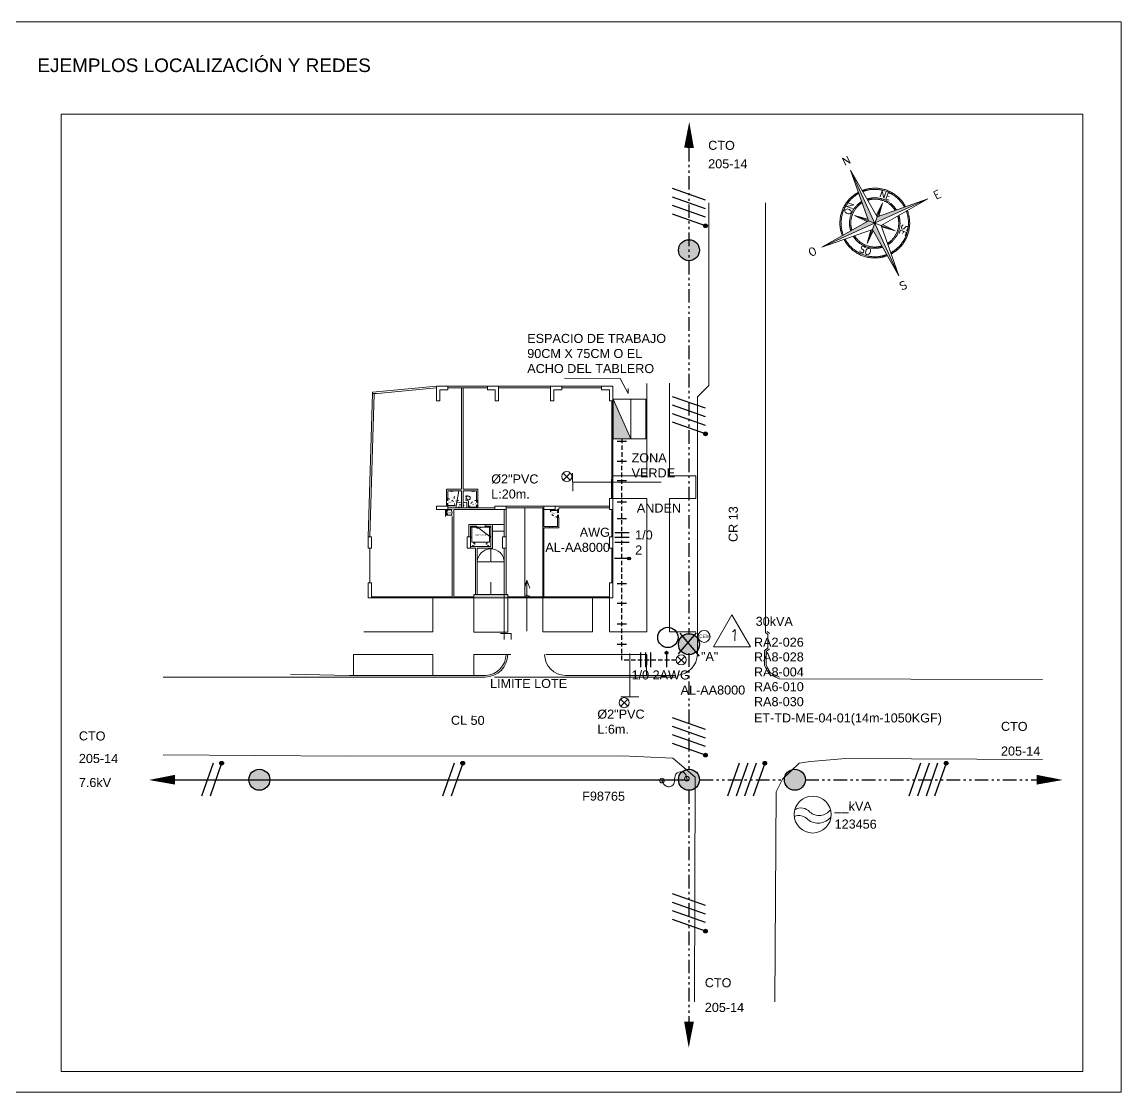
# Model space of a CAD drawing. Header units: millimetres. Extents: x 168 to 394, y 129 to 255.
# Drawn here: x 193.99 to 242.65, y 171.57 to 218.93 of the extents above; entities that cross this region are included whole.
import ezdxf
from ezdxf.enums import TextEntityAlignment as Align

# ---------------------------------------------------------------- set-up
doc = ezdxf.new("R2010")
doc.units = ezdxf.units.MM
for name, pattern in [('ACAD_ISO12W100', [21, 12, -3, 0, -3, 0, -3]), ('HIDDEN', [0.375, 0.25, -0.125]), ('HIDDEN2', [0.1875, 0.125, -0.0625])]:
    doc.linetypes.add(name, pattern=pattern)
for name, color, linetype, lineweight in [('Cartografia', 251, 'Continuous', 13), ('COL', 7, 'Continuous', 5), ('Electricos', 6, 'Continuous', 20), ('Equipos', 20, 'Continuous', 13), ('Esquemas', 7, 'Continuous', 13), ('Norte', 6, 'Continuous', 13), ('Plano Arq', 254, 'Continuous', 13), ('Poste', 252, 'Continuous', 25), ('Redes', 3, 'Continuous', 25), ('textos', 7, 'Continuous', 13), ('Trafo', 40, 'Continuous', 13)]:
    doc.layers.add(name, color=color, linetype=linetype, lineweight=lineweight)
doc.layers.add('Ductos', color=5, linetype='Continuous')
doc.layers.add('Viewports', color=7, linetype='Continuous', plot=False)
doc.styles.add('0.08', font='', dxfattribs={"height": 0.08})
doc.styles.add('0.4', font='', dxfattribs={"height": 0.4})
doc.styles.add('0.6', font='', dxfattribs={"height": 0.6})
doc.styles.add('2-50', font='arial.ttf', dxfattribs={"height": 0.13})
doc.styles.add('5mm', font='simplex', dxfattribs={"height": 2.5})
doc.styles.add('Arial (bold italic)', font='romans.shx')
doc.styles.add('Arial (italic)', font='romans.shx')
doc.styles.add('STYLE1', font='swisseb.ttf')
doc.styles.get('0.08').set_extended_font_data('@Arial Unicode MS')
doc.styles.get('0.4').set_extended_font_data('@Arial Unicode MS')
doc.styles.get('0.6').set_extended_font_data('@Arial Unicode MS')

# ---------------------------------------------------------------- blocks, each defined once
blk = doc.blocks.new('FEC')
at = {"layer": 'COL', "color": 252, "linetype": 'ByBlock'}
for p, q in [((4276.71, 200.861), (4277.439, 201.064)), ((4281.219, 200.861, 0.081), (4276.71, 200.861)), ((4276.71, 200.861), (4277.417, 200.613))]:
    blk.add_line(p, q, dxfattribs=at)
blk = doc.blocks.new('*U33')
at = {"layer": 'Plano Arq', "linetype": 'Continuous'}
for p, q in [((-89.016, -80.93), (-88.031, -80.93)), ((-89.016, -81.02), (-89.016, -80.93)), ((-88.031, -81.02), (-89.016, -81.02)), ((-88.986, -80.98), (-88.986, -80.93)), ((-88.976, -80.97), (-88.976, -80.93)), ((-88.976, -81.02), (-88.976, -80.98)), ((-88.071, -80.93), (-88.071, -80.97)), ((-88.071, -80.98), (-88.071, -81.02)), ((-88.061, -80.93), (-88.061, -80.98)), ((-88.031, -80.93), (-88.031, -81.02))]:
    blk.add_line(p, q, dxfattribs=at)
for points in [[(-88.986, -80.97), (-88.061, -80.97)], [(-88.986, -80.98), (-88.061, -80.98)]]:
    blk.add_lwpolyline(points, dxfattribs=at)
blk = doc.blocks.new('*U34')
at = {"layer": 'Plano Arq', "linetype": 'Continuous'}
for p, q in [((-89.016, -80.93), (-86.063, -80.93)), ((-89.016, -81.02), (-89.016, -80.93)), ((-86.063, -81.02), (-89.016, -81.02)), ((-88.986, -80.98), (-88.986, -80.93)), ((-88.976, -80.97), (-88.976, -80.93)), ((-88.976, -81.02), (-88.976, -80.98)), ((-86.103, -80.93), (-86.103, -80.97)), ((-86.103, -80.98), (-86.103, -81.02)), ((-86.093, -80.93), (-86.093, -80.98)), ((-86.063, -80.93), (-86.063, -81.02))]:
    blk.add_line(p, q, dxfattribs=at)
for points in [[(-88.986, -80.97), (-86.093, -80.97)], [(-88.986, -80.98), (-86.093, -80.98)]]:
    blk.add_lwpolyline(points, dxfattribs=at)
blk = doc.blocks.new('*U35')
at = {"layer": 'Plano Arq', "linetype": 'Continuous'}
for p, q in [((-89.016, -80.93), (-87.155, -80.93)), ((-89.016, -81.02), (-89.016, -80.93)), ((-87.155, -81.02), (-89.016, -81.02)), ((-88.986, -80.98), (-88.986, -80.93)), ((-88.976, -80.97), (-88.976, -80.93)), ((-88.976, -81.02), (-88.976, -80.98)), ((-87.195, -80.93), (-87.195, -80.97)), ((-87.195, -80.98), (-87.195, -81.02)), ((-87.185, -80.93), (-87.185, -80.98)), ((-87.155, -80.93), (-87.155, -81.02))]:
    blk.add_line(p, q, dxfattribs=at)
for points in [[(-88.986, -80.97), (-87.185, -80.97)], [(-88.986, -80.98), (-87.185, -80.98)]]:
    blk.add_lwpolyline(points, dxfattribs=at)
blk = doc.blocks.new('*U36')
at = {"layer": 'Plano Arq', "linetype": 'Continuous'}
for p, q in [((-89.016, -80.93), (-87.568, -80.93)), ((-89.016, -81.02), (-89.016, -80.93)), ((-87.568, -81.02), (-89.016, -81.02)), ((-88.986, -80.98), (-88.986, -80.93)), ((-88.976, -80.97), (-88.976, -80.93)), ((-88.976, -81.02), (-88.976, -80.98)), ((-87.608, -80.93), (-87.608, -80.97)), ((-87.608, -80.98), (-87.608, -81.02)), ((-87.598, -80.93), (-87.598, -80.98)), ((-87.568, -80.93), (-87.568, -81.02))]:
    blk.add_line(p, q, dxfattribs=at)
for points in [[(-88.986, -80.97), (-87.598, -80.97)], [(-88.986, -80.98), (-87.598, -80.98)]]:
    blk.add_lwpolyline(points, dxfattribs=at)
blk = doc.blocks.new('*U37')
at = {"layer": 'Plano Arq', "linetype": 'Continuous'}
for p, q in [((-89.016, -80.93), (-87.731, -80.93)), ((-89.016, -81.02), (-89.016, -80.93)), ((-87.731, -81.02), (-89.016, -81.02)), ((-88.986, -80.98), (-88.986, -80.93)), ((-88.976, -80.97), (-88.976, -80.93)), ((-88.976, -81.02), (-88.976, -80.98)), ((-87.771, -80.93), (-87.771, -80.97)), ((-87.771, -80.98), (-87.771, -81.02)), ((-87.761, -80.93), (-87.761, -80.98)), ((-87.731, -80.93), (-87.731, -81.02))]:
    blk.add_line(p, q, dxfattribs=at)
for points in [[(-88.986, -80.97), (-87.761, -80.97)], [(-88.986, -80.98), (-87.761, -80.98)]]:
    blk.add_lwpolyline(points, dxfattribs=at)
blk = doc.blocks.new('*U38')
at = {"layer": 'Plano Arq', "linetype": 'Continuous'}
for p, q in [((-89.016, -80.93), (-87.206, -80.93)), ((-89.016, -81.02), (-89.016, -80.93)), ((-87.206, -81.02), (-89.016, -81.02)), ((-88.986, -80.98), (-88.986, -80.93)), ((-88.976, -80.97), (-88.976, -80.93)), ((-88.976, -81.02), (-88.976, -80.98)), ((-87.246, -80.93), (-87.246, -80.97)), ((-87.246, -80.98), (-87.246, -81.02)), ((-87.236, -80.93), (-87.236, -80.98)), ((-87.206, -80.93), (-87.206, -81.02))]:
    blk.add_line(p, q, dxfattribs=at)
for points in [[(-88.986, -80.97), (-87.236, -80.97)], [(-88.986, -80.98), (-87.236, -80.98)]]:
    blk.add_lwpolyline(points, dxfattribs=at)
blk = doc.blocks.new('*U39')
at = {"layer": 'Plano Arq', "linetype": 'Continuous'}
for p, q in [((-89.016, -80.93), (-87.254, -80.93)), ((-89.016, -81.02), (-89.016, -80.93)), ((-87.254, -81.02), (-89.016, -81.02)), ((-88.986, -80.98), (-88.986, -80.93)), ((-88.976, -80.97), (-88.976, -80.93)), ((-88.976, -81.02), (-88.976, -80.98)), ((-87.294, -80.93), (-87.294, -80.97)), ((-87.294, -80.98), (-87.294, -81.02)), ((-87.284, -80.93), (-87.284, -80.98)), ((-87.254, -80.93), (-87.254, -81.02))]:
    blk.add_line(p, q, dxfattribs=at)
for points in [[(-88.986, -80.97), (-87.284, -80.97)], [(-88.986, -80.98), (-87.284, -80.98)]]:
    blk.add_lwpolyline(points, dxfattribs=at)
blk = doc.blocks.new('*U40')
at = {"layer": 'Plano Arq', "linetype": 'Continuous'}
for p, q in [((-89.016, -80.93), (-87.308, -80.93)), ((-89.016, -81.02), (-89.016, -80.93)), ((-87.308, -81.02), (-89.016, -81.02)), ((-88.986, -80.98), (-88.986, -80.93)), ((-88.976, -80.97), (-88.976, -80.93)), ((-88.976, -81.02), (-88.976, -80.98)), ((-87.348, -80.93), (-87.348, -80.97)), ((-87.348, -80.98), (-87.348, -81.02)), ((-87.338, -80.93), (-87.338, -80.98)), ((-87.308, -80.93), (-87.308, -81.02))]:
    blk.add_line(p, q, dxfattribs=at)
for points in [[(-88.986, -80.97), (-87.338, -80.97)], [(-88.986, -80.98), (-87.338, -80.98)]]:
    blk.add_lwpolyline(points, dxfattribs=at)
blk = doc.blocks.new('*U41')
at = {"layer": 'Plano Arq', "linetype": 'Continuous'}
for p, q in [((-89.016, -80.93), (-87.394, -80.93)), ((-89.016, -81.02), (-89.016, -80.93)), ((-87.394, -81.02), (-89.016, -81.02)), ((-88.986, -80.98), (-88.986, -80.93)), ((-88.976, -80.97), (-88.976, -80.93)), ((-88.976, -81.02), (-88.976, -80.98)), ((-87.434, -80.93), (-87.434, -80.97)), ((-87.434, -80.98), (-87.434, -81.02)), ((-87.424, -80.93), (-87.424, -80.98)), ((-87.394, -80.93), (-87.394, -81.02))]:
    blk.add_line(p, q, dxfattribs=at)
for points in [[(-88.986, -80.97), (-87.424, -80.97)], [(-88.986, -80.98), (-87.424, -80.98)]]:
    blk.add_lwpolyline(points, dxfattribs=at)
blk = doc.blocks.new('*U32')
at = {"layer": 'Plano Arq', "linetype": 'Continuous'}
for p, q in [((-89.016, -80.93), (-87.459, -80.93)), ((-89.016, -81.02), (-89.016, -80.93)), ((-87.459, -81.02), (-89.016, -81.02)), ((-88.986, -80.98), (-88.986, -80.93)), ((-88.976, -80.97), (-88.976, -80.93)), ((-88.976, -81.02), (-88.976, -80.98)), ((-87.499, -80.93), (-87.499, -80.97)), ((-87.499, -80.98), (-87.499, -81.02)), ((-87.489, -80.93), (-87.489, -80.98)), ((-87.459, -80.93), (-87.459, -81.02))]:
    blk.add_line(p, q, dxfattribs=at)
for points in [[(-88.986, -80.97), (-87.489, -80.97)], [(-88.986, -80.98), (-87.489, -80.98)]]:
    blk.add_lwpolyline(points, dxfattribs=at)
blk = doc.blocks.new('*U42')
at = {"layer": 'Plano Arq', "linetype": 'Continuous'}
for p, q in [((-89.016, -80.93), (-87.885, -80.93)), ((-89.016, -81.02), (-89.016, -80.93)), ((-87.885, -81.02), (-89.016, -81.02)), ((-88.986, -80.98), (-88.986, -80.93)), ((-88.976, -80.97), (-88.976, -80.93)), ((-88.976, -81.02), (-88.976, -80.98)), ((-87.925, -80.93), (-87.925, -80.97)), ((-87.925, -80.98), (-87.925, -81.02)), ((-87.915, -80.93), (-87.915, -80.98)), ((-87.885, -80.93), (-87.885, -81.02))]:
    blk.add_line(p, q, dxfattribs=at)
for points in [[(-88.986, -80.97), (-87.915, -80.97)], [(-88.986, -80.98), (-87.915, -80.98)]]:
    blk.add_lwpolyline(points, dxfattribs=at)
blk = doc.blocks.new('*U43')
at = {"layer": 'Plano Arq', "linetype": 'Continuous'}
for p, q in [((-89.016, -80.93), (-87.412, -80.93)), ((-89.016, -81.02), (-89.016, -80.93)), ((-87.412, -81.02), (-89.016, -81.02)), ((-88.986, -80.98), (-88.986, -80.93)), ((-88.976, -80.97), (-88.976, -80.93)), ((-88.976, -81.02), (-88.976, -80.98)), ((-87.452, -80.93), (-87.452, -80.97)), ((-87.452, -80.98), (-87.452, -81.02)), ((-87.442, -80.93), (-87.442, -80.98)), ((-87.412, -80.93), (-87.412, -81.02))]:
    blk.add_line(p, q, dxfattribs=at)
for points in [[(-88.986, -80.97), (-87.442, -80.97)], [(-88.986, -80.98), (-87.442, -80.98)]]:
    blk.add_lwpolyline(points, dxfattribs=at)
blk = doc.blocks.new('*U44')
at = {"layer": 'Plano Arq', "linetype": 'Continuous'}
for p, q in [((-89.016, -80.93), (-87.366, -80.93)), ((-89.016, -81.02), (-89.016, -80.93)), ((-87.366, -81.02), (-89.016, -81.02)), ((-88.986, -80.98), (-88.986, -80.93)), ((-88.976, -80.97), (-88.976, -80.93)), ((-88.976, -81.02), (-88.976, -80.98)), ((-87.406, -80.93), (-87.406, -80.97)), ((-87.406, -80.98), (-87.406, -81.02)), ((-87.396, -80.93), (-87.396, -80.98)), ((-87.366, -80.93), (-87.366, -81.02))]:
    blk.add_line(p, q, dxfattribs=at)
for points in [[(-88.986, -80.97), (-87.396, -80.97)], [(-88.986, -80.98), (-87.396, -80.98)]]:
    blk.add_lwpolyline(points, dxfattribs=at)
blk = doc.blocks.new('*U45')
at = {"layer": 'Plano Arq', "linetype": 'HIDDEN2'}
for p, q in [((-0.97, 0), (-0.05, 0)), ((-0.97, -0.13), (-0.05, -0.13))]:
    blk.add_line(p, q, dxfattribs=at)
at = {"layer": 'Plano Arq'}
for points in [[(-0.97, -0.13), (-1.02, -0.13), (-1.02, 0), (-0.97, 0)], [(-0.05, 0), (-0.05, 0.92), (-0.09, 0.92), (-0.09, 0)], [(0, -0.13), (-0.05, -0.13), (-0.05, 0), (0, 0)]]:
    blk.add_lwpolyline(points, close=True, dxfattribs=at)
at = {"layer": 'Plano Arq', "linetype": 'HIDDEN2'}
blk.add_arc((-0.05, 0), 0.906, 90, 180, dxfattribs=at)
blk = doc.blocks.new('*U46')
at = {"layer": 'Plano Arq', "linetype": 'HIDDEN2'}
for p, q in [((-0.97, 0.13), (-0.05, 0.13)), ((-0.97, 0), (-0.05, 0))]:
    blk.add_line(p, q, dxfattribs=at)
at = {"layer": 'Plano Arq'}
for points in [[(-0.97, 0.13), (-1.02, 0.13), (-1.02, 0), (-0.97, 0)], [(-0.05, 0), (-0.05, -0.92), (-0.09, -0.92), (-0.09, 0)], [(0, 0.13), (-0.05, 0.13), (-0.05, 0), (0, 0)]]:
    blk.add_lwpolyline(points, close=True, dxfattribs=at)
at = {"layer": 'Plano Arq', "linetype": 'HIDDEN2'}
blk.add_arc((-0.05, 0), 0.906, 180, 270, dxfattribs=at)
blk = doc.blocks.new('*U47')
at = {"layer": 'Plano Arq', "linetype": 'HIDDEN2'}
for p, q in [((0.97, 0.13), (0.05, 0.13)), ((0.97, 0), (0.05, 0))]:
    blk.add_line(p, q, dxfattribs=at)
at = {"layer": 'Plano Arq'}
for points in [[(0, 0.13), (0.05, 0.13), (0.05, 0), (0, 0)], [(0.05, 0), (0.05, -0.92), (0.09, -0.92), (0.09, 0)], [(0.97, 0.13), (1.02, 0.13), (1.02, 0), (0.97, 0)]]:
    blk.add_lwpolyline(points, close=True, dxfattribs=at)
at = {"layer": 'Plano Arq', "linetype": 'HIDDEN2'}
blk.add_arc((0.05, 0), 0.906, 270, 0, dxfattribs=at)
blk = doc.blocks.new('A$C714541EE')
at = {"layer": 'Trafo'}
for p, q in [((0, 0), (1.634, 2.83)), ((1.634, 2.83), (3.268, 0)), ((0, 0), (3.268, 0))]:
    blk.add_line(p, q, dxfattribs=at)
blk = doc.blocks.new('A$C27EF2032')
at = {"layer": 'Equipos', "linetype": 'Continuous'}
blk.add_hatch(color=256, dxfattribs=at).paths.add_polyline_path([(3.525, 0), (3.525, 1.59), (0, 0)])
blk.add_line((3.525, 1.59), (0, 0), dxfattribs=at)
at = {"layer": 'Equipos', "ltscale": 0.02}
blk.add_lwpolyline([(3.525, 1.59), (0, 1.59), (0, 0), (3.525, 0)], close=True, dxfattribs=at)
blk = doc.blocks.new('Transformador')
at = {"layer": 'Trafo', "linetype": 'Continuous'}
for points in [[(-0.1169, -0.1305, -0.333968), (-0.0313, -0.1502, 0.402656), (0.1164, -0.1347)], [(-0.1143, -0.0879, -0.382108), (-0.0177, -0.1015, 0.448576), (0.1135, -0.0867)]]:
    blk.add_lwpolyline(points, format="xyb", dxfattribs=at)
at = {"layer": 'Trafo'}
blk.add_circle((0, -0.1176), 0.1176, dxfattribs=at)
blk = doc.blocks.new('AIS-C')
at = {"layer": 'Equipos'}
h = blk.add_hatch(color=256, dxfattribs=at)
h.dxf.hatch_style = 1
h.paths.add_polyline_path([(-1.942, 0.689, 1), (-1.614, 0.689, 1)])
h.paths.add_polyline_path([(0.045, 0.053, 1), (-0.283, 0.053, 1)])
for centre in [(-1.778, 0.689), (-0.119, 0.053)]:
    blk.add_circle(centre, 0.164, dxfattribs=at)
at = {"layer": 'Equipos', "linetype": 'Continuous', "lineweight": 0}
blk.add_spline([(-1.778, 0.689), (-1.766, 0.19), (-1.329, 0.028), (-0.967, 0.352), (-0.793, 0.614), (-0.394, 0.664), (-0.219, 0.527), (-0.119, 0.053)], degree=3, dxfattribs=at)
blk = doc.blocks.new('NORTE')
at = {"layer": 'Norte'}
for p, q in [((0, 5.6), (-0.46, 0.46)), ((0, -5.6), (0, 5.6)), ((0.46, 0.46), (0, 5.6)), ((1.48, 1.48), (-1.48, -1.48)), ((-1.48, 1.48), (1.48, -1.48)), ((-0.62, 0.45), (-1.48, 1.48)), ((-1.48, 1.48), (-0.45, 0.62)), ((1.48, 1.48), (0.45, 0.62)), ((0.62, 0.45), (1.48, 1.48)), ((-5.6, 0), (-0.46, 0.46)), ((5.6, 0), (0.46, 0.46)), ((-5.6, 0), (5.6, 0)), ((-0.46, -0.46), (-5.6, 0)), ((-0.62, -0.45), (-1.48, -1.48)), ((-1.48, -1.48), (-0.45, -0.62)), ((0, -5.6), (-0.46, -0.46)), ((0.46, -0.46), (0, -5.6)), ((1.48, -1.48), (0.45, -0.62)), ((0.46, -0.46), (5.6, 0)), ((0.62, -0.45), (1.48, -1.48))]:
    blk.add_line(p, q, dxfattribs=at)
for points in [[(-0.2, 3.35), (-1.03, 3.3), (-2.45, 2.45), (-3.3, 1.03), (-3.35, 0.2)], [(-0.2, 3.24), (-0.99, 3.19), (-2.36, 2.36), (-3.19, 0.99), (-3.24, 0.2)], [(3.35, 0.2), (3.3, 1.03), (2.45, 2.45), (1.03, 3.3), (0.2, 3.35)], [(3.24, 0.2), (3.19, 0.99), (2.36, 2.36), (0.99, 3.19), (0.2, 3.24)], [(-0.31, 2.41), (-0.85, 2.34), (-1.76, 1.76), (-2.34, 0.85), (-2.41, 0.31)], [(-0.3, 2.29), (-0.81, 2.22), (-1.67, 1.67), (-2.22, 0.81), (-2.29, 0.3)], [(2.29, 0.3), (2.22, 0.81), (1.67, 1.67), (0.81, 2.22), (0.3, 2.29)], [(2.41, 0.31), (2.34, 0.85), (1.76, 1.76), (0.85, 2.34), (0.31, 2.41)], [(-3.35, -0.2), (-3.3, -1.03), (-2.45, -2.45), (-1.03, -3.3), (-0.2, -3.35)], [(-3.24, -0.2), (-3.19, -0.99), (-2.36, -2.36), (-0.99, -3.19), (-0.2, -3.24)], [(-2.41, -0.31), (-2.34, -0.85), (-1.76, -1.76), (-0.85, -2.34), (-0.31, -2.41)], [(-2.29, -0.3), (-2.22, -0.81), (-1.67, -1.67), (-0.81, -2.22), (-0.3, -2.29)], [(0.2, -3.24), (0.99, -3.19), (2.36, -2.36), (3.19, -0.99), (3.24, -0.2)], [(0.2, -3.35), (1.03, -3.3), (2.45, -2.45), (3.3, -1.03), (3.35, -0.2)], [(0.3, -2.29), (0.81, -2.22), (1.67, -1.67), (2.22, -0.81), (2.29, -0.3)], [(0.31, -2.41), (0.85, -2.34), (1.76, -1.76), (2.34, -0.85), (2.41, -0.31)]]:
    blk.add_open_spline(points, degree=2, dxfattribs=at)
for points in [[(0, 0), (-0.46, 0.46), (0, 0), (0, 5.6)], [(-0.46, 0.46), (-0.45, 0.62), (-0.46, 0.46), (-1.48, 1.48)], [(0.46, 0.46), (0.45, 0.62), (0.46, 0.46), (1.48, 1.48)], [(-5.6, 0), (0, 0), (-5.6, 0), (-0.46, 0.46)], [(0, 0), (0.46, 0.46), (0, 0), (5.6, 0)], [(-0.46, -0.46), (-0.45, -0.62), (-0.46, -0.46), (-1.48, -1.48)], [(0, 0), (-0.46, -0.46), (0, 0), (0, -5.6)], [(0.46, -0.46), (0.45, -0.62), (0.46, -0.46), (1.48, -1.48)]]:
    blk.add_solid(points, dxfattribs=at)
for s, style, p in [('N', 'Arial (bold italic)', (0, 6.6)), ('O', 'Arial (italic)', (-6.6, 0)), ('E', 'Arial (italic)', (6.6, 0)), ('S', 'Arial (italic)', (0, -6.6))]:
    blk.add_text(s, height=0.75, dxfattribs=dict(at, style=style)).set_placement(p, align=Align.MIDDLE_CENTER)
at = {"layer": 'Norte', "style": 'Arial (italic)'}
for s, rotation, p in [('NO', 225, (-1.47, 2.94)), ('NE', 315, (1.43, 2.16)), ('SO', 315, (-2.54, -1.85)), ('SE', 225, (2.41, -1.19))]:
    blk.add_text(s, height=0.627, rotation=rotation, dxfattribs=at).set_placement(p)

msp = doc.modelspace()

# ---------------------------------------------------------------- hatches: boundary and pattern name
at = {"layer": 'Plano Arq'}
h = msp.add_hatch(color=256, dxfattribs=at)
h.dxf.hatch_style = 1
h.paths.add_polyline_path([(214.55326, 193.50839), (213.99333, 193.50843), (213.99333, 193.43386), (214.55324, 193.43386)])
h.paths.add_polyline_path([(214.55329, 193.58386), (213.99333, 193.58386), (213.99333, 193.50843), (214.55326, 193.50839)])
h.paths.add_polyline_path([(214.74333, 193.58386), (214.55329, 193.58386), (214.55326, 193.50839), (214.74333, 193.50837)])
h.paths.add_polyline_path([(214.74333, 193.50837), (214.55326, 193.50839), (214.55324, 193.43386), (214.74333, 193.43386)])
h.paths.add_polyline_path([(215.00904, 193.50835), (214.74333, 193.50837), (214.74333, 193.43386), (215.00898, 193.43386)])
h.paths.add_polyline_path([(215.0091, 193.58386), (214.74333, 193.58386), (214.74333, 193.50837), (215.00904, 193.50835)])
h.paths.add_polyline_path([(215.34105, 193.58386), (215.16833, 193.58386), (215.16833, 193.50834), (215.34094, 193.50833)])
h.paths.add_polyline_path([(215.34094, 193.50833), (215.16833, 193.50834), (215.16833, 193.43386), (215.34084, 193.43386)])
h.paths.add_polyline_path([(215.49333, 193.47886), (215.49333, 193.50832), (215.34094, 193.50833), (215.34084, 193.43386), (215.49333, 193.43386), (215.49333, 193.43386)])
h.paths.add_polyline_path([(215.49333, 193.58386), (215.34105, 193.58386), (215.34094, 193.50833), (215.49333, 193.50832)])
h.paths.add_polyline_path([(215.16833, 193.50834), (215.00904, 193.50835), (215.00898, 193.43386), (215.16833, 193.43386)])
h.paths.add_polyline_path([(215.16833, 193.58386), (215.0091, 193.58386), (215.00904, 193.50835), (215.16833, 193.50834)])
h.paths.add_polyline_path([(215.14788, 193.41154), (215.14788, 193.60618), (215.03538, 193.60618), (215.03538, 193.41154)], flags=9)
at = {"layer": 'Poste', "ltscale": 0.02}
h = msp.add_hatch(color=256, dxfattribs=at)
h.dxf.hatch_style = 1
edge = h.paths.add_edge_path()
edge.add_arc((223.51976, 208.82589), 0.46497, 0, 360)
h = msp.add_hatch(color=256, dxfattribs=at)
h.dxf.hatch_style = 1
edge = h.paths.add_edge_path()
edge.add_arc((223.51976, 191.38611), 0.46497, 0, 360)
h = msp.add_hatch(color=256, dxfattribs=at)
h.dxf.hatch_style = 1
edge = h.paths.add_edge_path()
edge.add_arc((204.49848, 185.39041), 0.46497, 0, 360)
h = msp.add_hatch(color=256, dxfattribs=at)
h.dxf.hatch_style = 1
edge = h.paths.add_edge_path()
edge.add_arc((223.51976, 185.39041), 0.46497, 0, 360)
h = msp.add_hatch(color=256, dxfattribs=at)
h.dxf.hatch_style = 1
edge = h.paths.add_edge_path()
edge.add_arc((228.20661, 185.39041), 0.46497, 0, 360)
at = {"layer": 'Redes', "ltscale": 0.02}
h = msp.add_hatch(color=256, dxfattribs=at)
h.dxf.hatch_style = 1
edge = h.paths.add_edge_path()
edge.add_arc((224.24879, 209.90661), 0.08331, 0, 360)
h = msp.add_hatch(color=256, dxfattribs=at)
h.dxf.hatch_style = 1
edge = h.paths.add_edge_path()
edge.add_arc((224.24879, 200.69746), 0.08331, 0, 360)
h = msp.add_hatch(color=256, dxfattribs=at)
h.dxf.hatch_style = 1
edge = h.paths.add_edge_path()
edge.add_arc((220.86556, 195.18176), 0.06409, 0, 360)
h = msp.add_hatch(color=256, dxfattribs=at)
h.dxf.hatch_style = 1
edge = h.paths.add_edge_path()
edge.add_arc((222.52215, 191.01154), 0.06409, 0, 360)
h = msp.add_hatch(color=256, dxfattribs=at)
h.dxf.hatch_style = 1
edge = h.paths.add_edge_path()
edge.add_arc((224.24879, 186.48008), 0.08331, 0, 360)
h = msp.add_hatch(color=256, dxfattribs=at)
h.dxf.hatch_style = 1
edge = h.paths.add_edge_path()
edge.add_arc((202.82746, 186.11944), 0.08331, 0, 360)
h = msp.add_hatch(color=256, dxfattribs=at)
h.dxf.hatch_style = 1
edge = h.paths.add_edge_path()
edge.add_arc((213.5008, 186.11944), 0.08331, 0, 360)
h = msp.add_hatch(color=256, dxfattribs=at)
h.dxf.hatch_style = 1
edge = h.paths.add_edge_path()
edge.add_arc((226.87476, 186.11944), 0.08331, 0, 360)
h = msp.add_hatch(color=256, dxfattribs=at)
h.dxf.hatch_style = 1
edge = h.paths.add_edge_path()
edge.add_arc((234.90461, 186.11944), 0.08331, 0, 360)
h = msp.add_hatch(color=256, dxfattribs=at)
h.dxf.hatch_style = 1
edge = h.paths.add_edge_path()
edge.add_arc((224.24879, 178.69242), 0.08331, 0, 360)

# ---------------------------------------------------------------- linework, layer by layer
at = {"layer": 'Cartografia'}
for p, q in [((226.90047, 191.91017), (227.01127, 191.8228)), ((208.66709, 190.93391), (208.66663, 190.00933)), ((226.8562, 191.10051), (227.01127, 191.2228)), ((226.9312, 191.06414), (227.08755, 191.18744))]:
    msp.add_line(p, q, dxfattribs=at)
at = {"layer": 'Cartografia', "elevation": 82.20705}
for points in [[(224.40047, 202.83802), (224.40047, 210.92145)], [(226.90047, 191.91017), (226.90047, 210.92145)], [(223.90047, 202.33802), (224.40047, 202.83802)], [(223.90047, 190.94412), (223.90047, 202.33802)]]:
    msp.add_lwpolyline(points, dxfattribs=at)
at = {"layer": 'Cartografia'}
for points in [[(227.08627, 191.85917), (226.97547, 191.94654)], [(227.01127, 191.2228), (227.01127, 191.8228)], [(208.66709, 190.93391), (212.18333, 190.93391)], [(212.18333, 190.93391), (212.18333, 190.00891)], [(215.63882, 190.93391), (213.99333, 190.93391), (213.99333, 190.00891)], [(217.1885, 190.93391), (221.65047, 190.93391)], [(221.64575, 190.0088), (221.65047, 190.93391)], [(227.52476, 189.93157), (227.12715, 190.12187), (226.93129, 190.46376), (226.9312, 191.06414)], [(227.50765, 189.85661), (227.07369, 190.06431), (226.8563, 190.44379)], [(200.23978, 189.93391), (214.49362, 189.93391)], [(205.87663, 190.0685), (208.47892, 190.00942), (209.26727, 190.00903)], [(209.26727, 190.00891), (214.5267, 190.00891)], [(214.9151, 189.93391), (222.94073, 189.93391)], [(218.05161, 190.00891), (222.93614, 190.00876)], [(239.16615, 189.82629), (227.50765, 189.85661)], [(223.75677, 175.55894), (223.79355, 185.50177), (222.7991, 186.34229), (220.54173, 186.45053), (208.3511, 186.44039), (200.23978, 186.48616)], [(227.32552, 175.55894), (227.38117, 184.8594), (227.65544, 185.41208), (228.39335, 186.12826), (228.89877, 186.19257), (230.46419, 186.32355), (239.16615, 186.29033)]]:
    msp.add_lwpolyline(points, dxfattribs=at)
msp.add_lwpolyline([(214.49337, 189.93391, 0.41420048), (215.49333, 190.93391)], format="xyb", dxfattribs=at)
for centre, radius, start, end in [((214.49223, 190.93436), 0.9261, 272.133069, 359.971933), ((218.05161, 190.93392), 0.92502, 180.00096, 270), ((222.90592, 190.99927, 82.20705), 0.99608, 276.0635, 356.82628)]:
    msp.add_arc(centre, radius, start, end, dxfattribs=at)
at = {"layer": 'Ductos', "lineweight": 15, "ltscale": 0.02}
for p, q in [((218.26455, 198.64813), (217.94758, 198.96195)), ((217.94915, 198.64655), (218.26298, 198.96353)), ((218.36321, 198.95185), (218.37068, 198.1559)), ((220.90361, 190.97976), (220.90361, 189.06097)), ((223.33412, 190.53523), (223.01714, 190.84905)), ((223.33254, 190.85063), (223.01872, 190.53365)), ((220.81093, 188.64317), (220.49395, 188.957)), ((220.80935, 188.95857), (220.49553, 188.6416)), ((220.50563, 189.05723), (221.30158, 189.0647))]:
    msp.add_line(p, q, dxfattribs=at)
for centre in [(218.10607, 198.80504), (223.17563, 190.69214), (220.65244, 188.80009)]:
    msp.add_circle(centre, 0.22302, dxfattribs=at)
at = {"layer": 'Electricos'}
msp.add_circle((224.18583, 191.7343), 0.26648, dxfattribs=at)
at = {"layer": 'Equipos'}
msp.add_lwpolyline([(220.95228, 202.23389), (221.60617, 202.23389), (221.60617, 200.47125), (220.95228, 200.47125)], close=True, dxfattribs=at)
at = {"layer": 'Esquemas'}
for points in [[(242.64774, 218.92586), (167.52449, 218.92586), (167.52449, 171.56972), (242.64774, 171.56972)], [(240.95027, 172.48045), (195.72012, 172.48045), (195.72012, 214.83979), (240.95027, 214.83979)]]:
    msp.add_lwpolyline(points, close=True, dxfattribs=at)
at = {"layer": 'Plano Arq'}
for p, q in [((209.31833, 196.13486), (209.50087, 202.47841)), ((209.57397, 202.46737), (209.39333, 196.13486)), ((212.34113, 202.72776), (209.57397, 202.46737)), ((216.2518, 202.72809), (215.1018, 202.72809)), ((218.69176, 202.72831), (217.89165, 202.72831)), ((220.10547, 200.30386), (220.10547, 202.15309)), ((220.09333, 197.86809), (220.09333, 198.69851)), ((213.20414, 197.41809), (213.32914, 198.16886)), ((212.79113, 197.84309), (212.79113, 197.49309)), ((213.20414, 197.71808), (213.32914, 197.76809)), ((213.27546, 197.67184), (213.38672, 197.65472)), ((213.35145, 197.56246), (213.43145, 197.56246)), ((213.68151, 197.67184), (213.57025, 197.65472)), ((213.62724, 197.9424), (213.71748, 197.96273)), ((213.62724, 197.82667), (213.71748, 197.80634)), ((213.75283, 197.71808), (213.62783, 197.76809)), ((213.68727, 197.66689), (213.68727, 197.45855)), ((213.75283, 197.41809), (213.75283, 197.71808)), ((214.16613, 197.76886), (214.16613, 197.41886)), ((212.73729, 197.04309), (212.73729, 197.34309)), ((212.78729, 197.09309), (212.78729, 197.34309)), ((213.03729, 197.09309), (212.78729, 197.09309)), ((212.84113, 197.41809), (214.91833, 197.41886)), ((213.03729, 197.34309), (212.84113, 197.34309)), ((213.11229, 197.34386), (213.11237, 193.43407)), ((213.11229, 196.6786), (213.11229, 197.34386)), ((214.91833, 197.34309), (213.11229, 197.3431)), ((213.28066, 197.45361), (213.39192, 197.47073)), ((213.31553, 197.41905), (213.31553, 197.42793)), ((213.64144, 197.41905), (213.64144, 197.42793)), ((214.91833, 197.41886), (214.91833, 197.34386)), ((215.31833, 197.34303), (215.13638, 197.34303)), ((215.34333, 197.34303), (215.41833, 197.34303)), ((215.34333, 196.13494), (215.34333, 197.34303)), ((215.41833, 197.41809), (217.10033, 197.41747)), ((215.41833, 197.34303), (215.41833, 196.6786)), ((215.41836, 197.49309), (217.10036, 197.49247)), ((217.10033, 197.41767), (217.05033, 197.41767)), ((217.60033, 197.49309), (220.00047, 197.49309)), ((217.75033, 197.34309), (217.75033, 197.41809)), ((217.75033, 197.41809), (220.00047, 197.41809)), ((213.03737, 193.47886), (213.03729, 197.04309)), ((213.03729, 196.7036), (213.03729, 196.83354)), ((213.76833, 196.68494), (214.09562, 196.68494)), ((213.76833, 196.13494), (213.76833, 196.68494)), ((214.09562, 196.6166), (213.84097, 196.6166)), ((213.84333, 195.63494), (213.84333, 196.6166)), ((214.70224, 196.15434), (214.09452, 196.60994)), ((214.49792, 196.60994), (214.49792, 196.68494)), ((214.49792, 196.68494), (214.81833, 196.68494)), ((214.74333, 196.60994), (214.49792, 196.60994)), ((214.49792, 196.56687), (214.49792, 196.60994)), ((214.74333, 195.70994), (214.74333, 196.60994)), ((214.81833, 196.68494), (214.81833, 195.63494)), ((214.81833, 196.68494), (215.34333, 196.68494)), ((215.41833, 196.13494, 1.1195), (215.41833, 196.6786, 1.1195)), ((213.69333, 196.13494), (213.84333, 196.13494)), ((213.85324, 196.12345), (213.85324, 196.18825)), ((213.87536, 196.56687), (214.71368, 196.56687)), ((213.88377, 196.12345), (213.88118, 196.12345)), ((213.90339, 196.16039), (213.90037, 196.16039)), ((213.90037, 196.16039), (213.90037, 196.15434)), ((213.90339, 196.15131), (213.90037, 196.15131)), ((213.90339, 196.15736), (213.90339, 196.16039)), ((214.11626, 196.56099), (214.11626, 196.5331)), ((214.14326, 196.49127), (214.14326, 196.5331)), ((214.2917, 196.54425), (214.2917, 196.56099)), ((214.68565, 196.16039), (214.68867, 196.16039)), ((214.68565, 196.15131), (214.68867, 196.15131)), ((214.68867, 196.16039), (214.68867, 196.15434)), ((214.68867, 196.15131), (214.68867, 196.15434)), ((214.70224, 196.13641), (214.70527, 196.13641)), ((214.70527, 196.12345), (214.70786, 196.12345)), ((214.70786, 196.18825), (214.70786, 196.12345)), ((214.71819, 196.11049), (214.74333, 196.11049)), ((214.81833, 196.38494), (215.34333, 196.38494)), ((213.84333, 195.63494), (213.69333, 195.63494)), ((213.84333, 195.70994), (214.74333, 195.70994)), ((214.0665, 195.63494), (213.84333, 195.63494)), ((213.90776, 195.90795), (214.68128, 195.90795)), ((213.9679, 195.76043), (213.93368, 195.76043)), ((213.9679, 195.74562), (214.00574, 195.74562)), ((214.00736, 195.83559), (214.00736, 195.85665)), ((214.04354, 195.86745), (214.04354, 195.79725)), ((214.0665, 193.58386), (214.0665, 195.63494)), ((214.81833, 195.63494, 1.1195), (214.14333, 195.63494, 1.1195)), ((214.81833, 195.63494), (214.14333, 195.63494)), ((214.14333, 195.63494), (214.81833, 195.63494)), ((214.56572, 195.80805), (214.56734, 195.80805)), ((214.56734, 195.85665), (214.56734, 195.83397)), ((214.56734, 195.80805), (214.56734, 195.83073)), ((214.60519, 195.76043), (214.63941, 195.76043)), ((214.63941, 195.73024), (214.63941, 195.76043)), ((214.74333, 195.03494, 1.1195), (214.74333, 195.63494, 1.1195)), ((215.41833, 195.50628), (215.41833, 195.64451)), ((209.46833, 193.45886), (209.46833, 193.76193)), ((214.74333, 194.13494, 1.1195), (214.74333, 193.58386)), ((212.18333, 193.43386), (212.18333, 191.93392)), ((213.11237, 193.43407), (213.03737, 193.43407)), ((226.8563, 190.44379), (226.8562, 191.10051))]:
    msp.add_line(p, q, dxfattribs=at)
at = {"layer": 'Plano Arq', "lineweight": 15, "ltscale": 0.02}
msp.add_line((222.28562, 198.55387), (218.36695, 198.55387), dxfattribs=at)
at = {"layer": 'Plano Arq', "color": 0}
for p, q in [((216.25548, 197.41788), (216.25653, 193.51843)), ((216.25458, 193.58011), (216.47392, 193.50828))]:
    msp.add_line(p, q, dxfattribs=at)
at = {"layer": 'Plano Arq', "linetype": 'Continuous'}
for p, q in [((213.90776, 195.90795), (213.90776, 196.53447)), ((214.68128, 195.90795), (214.68128, 196.53447)), ((213.9679, 195.87555), (214.00574, 195.87555)), ((214.60519, 195.87555), (214.56734, 195.87555))]:
    msp.add_line(p, q, dxfattribs=at)
at = {"layer": 'Plano Arq'}
for points, elevation in [([(221.65047, 198.84308), (221.65047, 202.93172)], 82.20705), ([(222.65047, 198.84309), (222.65047, 202.93739)], 82.20705), ([(212.49113, 202.15309), (212.34113, 202.15309)], 1.1195), ([(220.00047, 202.15309), (220.15047, 202.15309)], 1.1195), ([(221.65047, 197.84309), (220.15047, 197.84309), (220.15047, 198.84309), (221.65047, 198.84308)], 82.20705), ([(221.65047, 191.93392), (221.65047, 197.84309)], 82.20705), ([(222.65047, 191.93391), (222.65047, 197.84309)], 82.20705), ([(215.41833, 193.58386), (215.34333, 193.58386), (215.34333, 195.63494), (215.41833, 195.63494)], 1.1195), ([(215.41833, 195.63494), (215.41833, 193.58386)], 1.1195), ([(214.14333, 195.03494), (214.71833, 195.03494)], 1.1195), ([(214.76833, 195.03494), (215.34333, 195.03494)], 1.1195)]:
    msp.add_lwpolyline(points, dxfattribs=dict(at, elevation=elevation))
for points in [[(212.34113, 202.80309), (209.50253, 202.53598), (209.50087, 202.47841), (209.69106, 202.47839)], [(212.34113, 202.80309), (212.34113, 202.72776)], [(220.31382, 198.84308), (221.65047, 198.84308)], [(222.65047, 198.84309), (223.82547, 198.84309), (223.82547, 197.84309), (222.65047, 197.84309)], [(212.93522, 198.15886), (213.08522, 198.15886), (213.08522, 198.16886)], [(213.88403, 198.16791), (213.88403, 198.15791), (214.03403, 198.15791)], [(217.10033, 197.41747), (215.41836, 197.41747), (215.41836, 197.49309), (217.10033, 197.49309)], [(217.10033, 197.41748), (217.05033, 197.41748), (217.05033, 193.43386), (217.10033, 193.43386), (217.10033, 196.54309), (217.75033, 196.54309)], [(217.60033, 197.49309), (217.60033, 197.34309), (217.10033, 197.34309)], [(217.60033, 197.49309), (217.10033, 197.49309), (217.10033, 197.34309)], [(217.70033, 196.59309), (217.10033, 196.59309), (217.10033, 197.49309)], [(214.09562, 196.68494), (214.49792, 196.68494)], [(217.34967, 196.59309), (217.34962, 196.54309)], [(217.46587, 196.59309), (217.46586, 196.54309)], [(217.75033, 196.54309), (217.75033, 196.99309), (217.70033, 196.99309), (217.70033, 196.59309)], [(209.31833, 196.13486), (209.31833, 195.63486), (209.46833, 195.63486)], [(209.46833, 195.63486), (209.46833, 196.13486), (209.31833, 196.13486)], [(213.69333, 195.63494), (213.69333, 196.13494)], [(213.84333, 196.13494), (213.84333, 195.63494)], [(213.84333, 196.13494), (213.84333, 195.63494)], [(215.41833, 196.13494), (215.41833, 195.63494), (215.26833, 195.63494)], [(215.26833, 195.63494), (215.26833, 196.13494), (215.41833, 196.13494)], [(209.31833, 195.63486), (209.39333, 195.63486), (209.39333, 194.10886), (209.31833, 194.10886)], [(213.88702, 195.63494), (214.06833, 195.63494)], [(214.14333, 195.63494), (214.14333, 193.58386), (214.0565, 193.58386)], [(215.33832, 191.59592), (215.34385, 195.63188)], [(209.46833, 194.10886), (209.46833, 193.43385), (209.31833, 193.43385)], [(209.31833, 193.43386), (209.31833, 194.10886), (209.46833, 194.10886)], [(209.31833, 194.10885), (209.46833, 194.10885)], [(209.46833, 193.43386), (209.31833, 193.43386)], [(213.99333, 193.43386), (213.99333, 191.92677)], [(219.25047, 193.43386), (219.25047, 191.93392)], [(220.00047, 193.43386), (220.00047, 191.93392)], [(209.12177, 191.93392), (212.18333, 191.93392)], [(213.99333, 191.92677), (215.49333, 191.92677)], [(215.16833, 191.85713), (215.64066, 191.85713), (215.64066, 191.59897)], [(219.25047, 191.93392), (217.0516, 191.93392)], [(220.00047, 191.93392), (221.65047, 191.93392)], [(222.65047, 191.93391), (223.82547, 191.93391)], [(208.83449, 189.93419), (209.26727, 189.93391)]]:
    msp.add_lwpolyline(points, dxfattribs=at)
for points in [[(212.34113, 202.80309), (212.34113, 202.15309), (212.49113, 202.15309), (212.49113, 202.65309), (212.84113, 202.65309), (212.84113, 202.80309)], [(214.16613, 198.24386), (213.51613, 198.24386), (213.51613, 202.72809), (213.44113, 202.72809), (213.44113, 198.24386), (212.79114, 198.24386), (212.79112, 198.16886), (212.79113, 197.84309), (212.84113, 197.84309), (212.84113, 198.16886), (213.44113, 198.16886), (213.44141, 197.41831), (213.51613, 197.41886), (213.51613, 198.16886), (214.11613, 198.16886), (214.11613, 197.76886), (214.16613, 197.76886)], [(212.84113, 202.72809), (214.59194, 202.72809), (214.59194, 202.80309), (212.84113, 202.80309)], [(214.94194, 202.65309), (214.94194, 202.15309), (215.09194, 202.15309), (215.09194, 202.80309), (214.59194, 202.80309), (214.59194, 202.65309)], [(217.54165, 202.65309), (217.54165, 202.15309), (217.39165, 202.15309), (217.39165, 202.80309), (217.89165, 202.80309), (217.89165, 202.65309)], [(217.89165, 202.80309), (219.65047, 202.80309), (219.65047, 202.72809), (217.89165, 202.72809)], [(220.15047, 202.80309), (220.15047, 202.15309), (220.00047, 202.15309), (220.00047, 202.65309), (219.65047, 202.65309), (219.65047, 202.80309)], [(220.10547, 202.15309), (220.15047, 202.15309), (220.15047, 200.30386), (220.10547, 200.30386)], [(220.00047, 197.34309), (220.00047, 197.84309), (220.15047, 197.84309), (220.15047, 197.34309)], [(212.34113, 197.49309), (212.84113, 197.49309), (212.84113, 197.34309), (212.34113, 197.34309)], [(214.91833, 197.49309), (215.41833, 197.49309), (215.41833, 197.34309), (214.91833, 197.34309)], [(220.00047, 195.635), (220.00047, 196.135), (220.15047, 196.135), (220.15047, 195.635)], [(220.15047, 193.43386), (220.15047, 194.10886), (220.00047, 194.10886), (220.00047, 193.43386)], [(213.99333, 193.43386), (215.49333, 193.43386), (215.49333, 193.58386), (213.99333, 193.58386)]]:
    msp.add_lwpolyline(points, close=True, dxfattribs=at)
at = {"layer": 'Plano Arq', "elevation": 1.1195}
msp.add_lwpolyline([(215.09196, 202.80309), (217.39165, 202.80309), (217.39165, 202.72809), (215.09196, 202.72809)], close=True, dxfattribs=at)
at = {"layer": 'Plano Arq', "color": 0}
msp.add_lwpolyline([(215.49333, 191.92677), (215.49333, 193.43386), (217.05033, 193.43386), (217.0516, 191.93392)], dxfattribs=at)
at = {"layer": 'Plano Arq'}
for centre, radius in [((213.01149, 198.15076), 0.00604), ((213.9603, 198.1498), 0.00604), ((213.64321, 197.9208), 0.00604), ((213.74548, 197.85993), 0.08611), ((212.91229, 197.21732), 0.12256), ((213.53837, 197.53048), 0.0135)]:
    msp.add_circle(centre, radius, dxfattribs=at)
for centre, radius, start, end in [((213.18998, 197.88555), 0.07367, 135, 229.183118), ((213.3852, 197.64484), 0.01, 0, 81.253838), ((213.57177, 197.64484), 0.01, 98.746162, 180), ((214.0403, 195.83235), 0.00162, 270, 90.000021), ((214.53278, 195.83235), 0.00162, 90, 270.000001), ((214.74333, 195.00731, 1.1195), 0.60064, 2.63616, 177.36384)]:
    msp.add_arc(centre, radius, start, end, dxfattribs=at)
for points in [[(213.90037, 196.15131, 1.1195), (213.90339, 196.15131, 1.1195), (213.90339, 196.16039, 1.1195), (213.90037, 196.16039, 1.1195)], [(214.68565, 196.16039, 1.1195), (214.68867, 196.16039, 1.1195), (214.68565, 196.15131, 1.1195), (214.68565, 196.16039, 1.1195)]]:
    msp.add_solid(points, dxfattribs=at)
at = {"layer": 'Poste', "linetype": 'Continuous'}
for centre in [(223.51976, 208.82589), (223.51976, 191.38611), (204.49848, 185.39041), (223.51976, 185.39041), (228.20661, 185.39041)]:
    msp.add_circle(centre, 0.46497, dxfattribs=at)
at = {"layer": 'Redes', "linetype": 'ACAD_ISO12W100', "ltscale": 0.05}
for p, q in [((223.51976, 213.35547), (223.51976, 191.87281)), ((223.51976, 190.99251), (223.51976, 185.85539)), ((223.51976, 184.92544), (223.51976, 174.68182)), ((223.98473, 185.39041), (227.74164, 185.39041)), ((228.67158, 185.39041), (238.9152, 185.39041))]:
    msp.add_line(p, q, dxfattribs=at)
at = {"layer": 'Redes', "extrusion": (-0.001905, -4.32572e-13, 0.999998)}
for p, q in [((224.24879, 211.03868, 0.00139), (222.79074, 211.55241, -0.00139)), ((224.24879, 210.66132, 0.00139), (222.79074, 211.17505, -0.00139)), ((224.24879, 210.28397, 0.00139), (222.79074, 210.79769, -0.00139)), ((224.24879, 209.90661, 0.00139), (222.79074, 210.42033, -0.00139)), ((224.24879, 201.82954, 0.00139), (222.79074, 202.34326, -0.00139)), ((224.24879, 201.45218, 0.00139), (222.79074, 201.96591, -0.00139)), ((224.24879, 201.07482, 0.00139), (222.79074, 201.58855, -0.00139)), ((224.24879, 200.69746, 0.00139), (222.79074, 201.21119, -0.00139)), ((224.24879, 187.61216, 0.00139), (222.79074, 188.12588, -0.00139)), ((224.24879, 187.2348, 0.00139), (222.79074, 187.74852, -0.00139)), ((224.24879, 186.85744, 0.00139), (222.79074, 187.37117, -0.00139)), ((224.24879, 186.48008, 0.00139), (222.79074, 186.99381, -0.00139)), ((224.24879, 179.82449, 0.00139), (222.79074, 180.33822, -0.00139)), ((224.24879, 179.44713, 0.00139), (222.79074, 179.96086, -0.00139)), ((224.24879, 179.06977, 0.00139), (222.79074, 179.5835, -0.00139)), ((224.24879, 178.69242, 0.00139), (222.79074, 179.20614, -0.00139))]:
    msp.add_line(p, q, dxfattribs=at)
at = {"layer": 'Redes', "ltscale": 0.02}
for p, q in [((220.74841, 200.35309), (220.3336, 200.35309)), ((220.74841, 199.48115), (220.3336, 199.48115)), ((220.74841, 198.6143), (220.3336, 198.6143)), ((220.74841, 197.68189), (220.3336, 197.68189)), ((220.75769, 196.93026), (220.34288, 196.93026)), ((220.74841, 194.05523), (220.3336, 194.05523)), ((220.74841, 193.19024), (220.3336, 193.19024)), ((220.74841, 192.27543), (220.3336, 192.27543)), ((220.74841, 191.3687), (220.3336, 191.3687))]:
    msp.add_line(p, q, dxfattribs=at)
at = {"layer": 'Redes', "linetype": 'HIDDEN', "ltscale": 0.8}
for p, q in [((220.54807, 190.68393), (220.55469, 200.47125)), ((222.95265, 190.68771), (220.54812, 190.68393))]:
    msp.add_line(p, q, dxfattribs=at)
at = {"layer": 'Redes'}
for p, q in [((220.87111, 196.32455), (220.23165, 196.32455)), ((220.87111, 196.10517), (220.23165, 196.10517)), ((220.87111, 195.8858), (220.23165, 195.8858)), ((220.86556, 195.18176), (220.2261, 195.18176)), ((221.37936, 191.01709), (221.37936, 190.37764)), ((221.59873, 191.01709), (221.59873, 190.37764)), ((221.81811, 191.01709), (221.81811, 190.37764)), ((222.52215, 191.01154), (222.52215, 190.37209))]:
    msp.add_line(p, q, dxfattribs=at)
at = {"layer": 'Redes', "extrusion": (4.32573e-13, -0.001905, 0.999998)}
for p, q in [((202.4501, 186.11944, 0.00139), (201.93637, 184.66139, -0.00139)), ((202.82746, 186.11944, 0.00139), (202.31373, 184.66139, -0.00139)), ((213.12345, 186.11944, 0.00139), (212.60972, 184.66139, -0.00139)), ((213.5008, 186.11944, 0.00139), (212.98708, 184.66139, -0.00139)), ((225.74269, 186.11944, 0.00139), (225.22897, 184.66139, -0.00139)), ((226.12005, 186.11944, 0.00139), (225.60632, 184.66139, -0.00139)), ((226.49741, 186.11944, 0.00139), (225.98368, 184.66139, -0.00139)), ((226.87476, 186.11944, 0.00139), (226.36104, 184.66139, -0.00139)), ((233.77253, 186.11944, 0.00139), (233.25881, 184.66139, -0.00139)), ((234.14989, 186.11944, 0.00139), (233.63617, 184.66139, -0.00139)), ((234.52725, 186.11944, 0.00139), (234.01352, 184.66139, -0.00139)), ((234.90461, 186.11944, 0.00139), (234.39088, 184.66139, -0.00139))]:
    msp.add_line(p, q, dxfattribs=at)
at = {"layer": 'Redes', "ltscale": 0.05}
msp.add_line((200.76438, 185.39041), (223.52952, 185.38358), dxfattribs=at)
at = {"layer": 'Redes', "ltscale": 0.1}
for points in [[(223.53092, 214.50971, 0, 0.43092, 0), (223.51976, 213.35547, 0.43092, 0.43092, 0)], [(199.61014, 185.37926, 0, 0.43092, 0), (200.76438, 185.39041, 0.43092, 0.43092, 0)], [(240.06944, 185.37926, 0, 0.43092, 0), (238.9152, 185.39041, 0.43092, 0.43092, 0)], [(223.50861, 173.52758, 0, 0.43092, 0), (223.51976, 174.68182, 0.43092, 0.43092, 0)]]:
    msp.add_lwpolyline(points, format="xyseb", dxfattribs=at)
at = {"layer": 'Redes', "ltscale": 0.02}
for centre, radius in [((224.24879, 209.90661, 0.00139), 0.08331), ((224.24879, 200.69746, 0.00139), 0.08331), ((220.86556, 195.18176), 0.06409), ((222.52215, 191.01154), 0.06409), ((224.24879, 186.48008, 0.00139), 0.08331), ((202.82746, 186.11944, 0.00139), 0.08331), ((213.5008, 186.11944, 0.00139), 0.08331), ((226.87476, 186.11944, 0.00139), 0.08331), ((234.90461, 186.11944, 0.00139), 0.08331), ((224.24879, 178.69242, 0.00139), 0.08331)]:
    msp.add_circle(centre, radius, dxfattribs=at)
at = {"layer": 'textos'}
msp.add_lwpolyline([(218.00489, 203.16172), (220.47994, 203.15493), (220.82449, 202.48309), (220.82672, 202.70649)], dxfattribs=at)
at = {"layer": 'Viewports'}
for p, q in [((223.83509, 191.89534), (223.04436, 190.96591)), ((223.11403, 191.87794), (223.96398, 190.86148))]:
    msp.add_line(p, q, dxfattribs=at)
msp.add_circle((222.58686, 191.68866), 0.44837, dxfattribs=at)

# ---------------------------------------------------------------- block references
at = {"layer": 'Equipos', "ltscale": 0.02, "xscale": 0.5, "yscale": 0.5, "zscale": 0.5, "rotation": 270}
msp.add_blockref('A$C27EF2032', (220.15709, 202.23389), dxfattribs=at)
at = {"layer": 'Equipos', "xscale": 0.6250185625019319, "yscale": 0.6250185625019319, "zscale": 0.6250185625019319, "rotation": 205.3945959113211}
msp.add_blockref('AIS-C', (222.23862, 185.34904), dxfattribs=at)
at = {"layer": 'Norte', "xscale": 0.4598151151836855, "yscale": 0.4598151151836855, "zscale": 0.4598151151836855, "rotation": 24.55987205652128}
msp.add_blockref('NORTE', (231.7462, 210.02639), dxfattribs=at)
at = {"layer": 'Plano Arq'}
for name, p, xscale, yscale, zscale, rotation in [('*U44', (179.64071, 243.98687), 0.5, 0.5, 0.5, 90), ('*U44', (179.64071, 243.16187), 0.5, 0.5, 0.5, 90), ('*U41', (179.64071, 242.3511), 0.5, 0.5, 0.5, 90), ('*U45', (212.84113, 197.49309), 0.344204287091011, 0.344204287091011, 0.344204287091011, 270), ('*U46', (214.11613, 197.41886), 0.344204287091011, 0.344204287091011, 0.344204287091011, 270), ('*U47', (217.70033, 197.34309), 0.344204287091011, 0.344204287091011, 0.344204287091011, 270), ('*U37', (179.64071, 241.2086), 0.5, 0.5, 0.5, 90), ('*U42', (179.64071, 240.64301), 0.5, 0.5, 0.5, 90), ('*U43', (179.64071, 239.34095), 0.5, 0.5, 0.5, 90), ('*U36', (179.64071, 238.61687), 0.5, 0.5, 0.5, 90)]:
    msp.add_blockref(name, p, dxfattribs=dict(at, xscale=xscale, yscale=yscale, zscale=zscale, rotation=rotation))
at = {"layer": 'Plano Arq', "color": 0, "linetype": 'ByBlock', "xscale": -0.5, "yscale": 0.5, "zscale": 0.5, "rotation": 90.00000000000199}
msp.add_blockref('FEC', (316.77405, 2332.58042), dxfattribs=at)
at = {"layer": 'Plano Arq', "xscale": 0.5, "yscale": 0.5, "zscale": 0.5}
for name, p in [('*U38', (253.97634, 233.94362)), ('*U38', (254.88134, 233.94362)), ('*U38', (255.78634, 233.94362)), ('*U40', (256.69134, 233.94362)), ('*U39', (257.6203, 233.94362)), ('*U33', (261.60834, 233.94362)), ('*U35', (262.10108, 233.94362)), ('*U34', (263.03175, 233.94362))]:
    msp.add_blockref(name, p, dxfattribs=at)
at = {"layer": 'Plano Arq', "color": 0, "yscale": 0.5, "zscale": 0.5}
for p, xscale in [((260.00134, 233.94362), 0.5), ((172.54232, 233.94362), -0.5)]:
    msp.add_blockref('*U32', p, dxfattribs=dict(at, xscale=xscale))
at = {"layer": 'Trafo', "ltscale": 0.02, "xscale": 0.5, "yscale": 0.5, "zscale": 0.5}
msp.add_blockref('A$C714541EE', (224.60473, 191.26886), dxfattribs=at)
at = {"layer": 'Trafo', "xscale": 6.949395803380499, "yscale": 6.949395803380499, "zscale": 6.949395803380499}
msp.add_blockref('Transformador', (228.99565, 184.66676), dxfattribs=at)

# ---------------------------------------------------------------- texts
at = {"layer": 'Plano Arq', "ltscale": 0.1, "style": '2-50'}
for s, p in [('W.C.', (212.87502, 197.64408)), ('W.C.', (213.9235, 197.54188)), ('W.C.', (217.4814, 197.16127)), ('ASCENSOR', (214.04177, 196.18416))]:
    msp.add_text(s, height=0.065, rotation=0.159389, dxfattribs=at).set_placement(p)
at = {"layer": 'Plano Arq', "style": 'STYLE1'}
msp.add_text('SHUT ', height=0.053073, dxfattribs=at).set_placement((212.7917, 197.18517))
at = {"layer": 'Plano Arq', "color": 252, "style": '0.4'}
msp.add_text('LIMITE LOTE', height=0.4, dxfattribs=at).set_placement((214.70934, 189.45105))
at = {"layer": 'textos'}
for s, height, style, p in [('EJEMPLOS LOCALIZACIÓN Y REDES', 0.6, '0.6', (194.67092, 216.71081)), ('RA2-026', 0.4, '0.4', (226.39709, 191.27824)), ('RA8-028', 0.4, '0.4', (226.39709, 190.62583)), ('RA8-004', 0.4, '0.4', (226.39709, 189.96063)), ('RA6-010', 0.4, '0.4', (226.39709, 189.30822)), ('RA8-030', 0.4, '0.4', (226.39709, 188.64505)), ('ET-TD-ME-04-01(14m-1050KGF)', 0.4, '0.4', (226.39709, 187.92485))]:
    msp.add_text(s, height=height, dxfattribs=dict(at, style=style)).set_placement(p)
at = {"layer": 'textos', "style": '0.4'}
for s, rotation, p in [('CTO', 359.693664, (224.36881, 213.26953)), ('205-14', 359.693664, (224.36881, 212.45311)), ('CR 13', 89.693664, (225.67361, 195.90931)), ('30kVA', 359.693664, (226.47159, 192.20296)), ('CL 50', 359.693664, (212.97916, 187.82349)), ('CTO', 359.693664, (237.33133, 187.55483)), ('CTO', 359.693664, (196.50555, 187.13119)), ('205-14', 359.693664, (237.33133, 186.46187)), ('205-14', 359.693664, (196.50555, 186.13375)), ('7.6kV', 359.693664, (196.50555, 185.07085)), ('F98765', 359.693664, (218.79014, 184.46835, 0.0185)), ('__kVA', 359.693664, (229.96576, 184.02397, 0.0185)), ('123456', 359.693664, (229.96576, 183.23264, 0.0185)), ('CTO', 359.693664, (224.21935, 176.21095)), ('205-14', 359.693664, (224.21935, 175.11799))]:
    msp.add_text(s, height=0.4, rotation=rotation, dxfattribs=at).set_placement(p)
at = {"layer": 'textos', "ltscale": 0.07, "style": '0.08'}
msp.add_text('CEM', height=0.16, dxfattribs=at).set_placement((223.96127, 191.65663))
at = {"layer": 'textos', "linetype": 'Continuous', "lineweight": 20, "style": '0.4'}
msp.add_text('"A"', height=0.4, dxfattribs=at).set_placement((224.43533, 190.84461, 0.01295), align=Align.MIDDLE)
at = {"layer": 'textos', "ltscale": 0.02, "char_height": 0.4, "attachment_point": 1, "style": '0.4'}
for s, insert, width in [('ESPACIO DE TRABAJO\\P90CM X 75CM O EL ACHO DEL TABLERO', (216.3584, 205.12173), 6.5425034), ('ZONA\\PVERDE', (220.97853, 199.83516), 0.9417098), ('Ø2"PVC\\PL:20m.', (214.76411, 198.90222), 3.811881), ('ANDEN', (221.21116, 197.61452), 0.9417098), ('\\A1;\\pxqr;AWG \\PAL-AA8000', (214.75314, 196.54179), 5.264614), ('\\A1;1/0 \\P2 ', (221.13586, 196.42501), 5.264614), ('\\A1;1/0 2AWG                                AL-AA8000', (220.97685, 190.2272), 5.264614), ('Ø2"PVC\\PL:6m.', (219.46225, 188.49386), 3.811881)]:
    msp.add_mtext(s, dxfattribs=dict(at, insert=insert, width=width))
at = {"layer": 'Trafo', "style": '5mm'}
msp.add_text('1', height=0.5, rotation=359.693664, dxfattribs=at).set_placement((225.31947, 191.53342))

doc.saveas('drawing.dxf')
